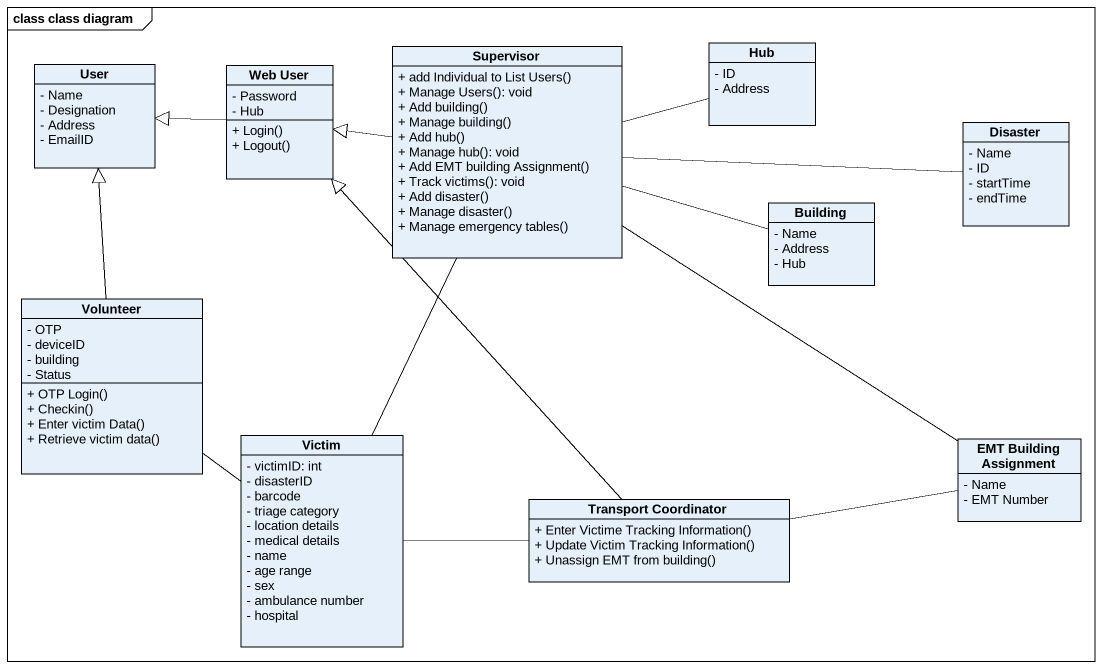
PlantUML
@startuml
mainframe class class diagram
hide circle
hide empty members
skinparam classAttributeIconSize 0
class User {
  - Name
  - Designation
  - Address
  - EmailID
}
class "Web User" as Web_User {
  - Password
  - Hub
  + Login()
  + Logout()
}
class Supervisor {
  + add Individual to List Users()
  + Manage Users(): void
  + Add building()
  + Manage building()
  + Add hub()
  + Manage hub(): void
  + Add EMT building Assignment()
  + Track victims(): void
  + Add disaster()
  + Manage disaster()
  + Manage emergency tables()
}
class Hub {
  - ID
  - Address
}
class Disaster {
  - Name
  - ID
  - startTime
  - endTime
}
class Building {
  - Name
  - Address
  - Hub
}
class Volunteer {
  - OTP
  - deviceID
  - building
  - Status
  + OTP Login()
  + Checkin()
  + Enter victim Data()
  + Retrieve victim data()
}
class Victim {
  - victimID: int
  - disasterID
  - barcode
  - triage category
  - location details
  - medical details
  - name
  - age range
  - sex
  - ambulance number
  - hospital
}
class "EMT Building Assignment" as EMT_Building_Assignment {
  - Name
  - EMT Number
}
class "Transport Coordinator" as Transport_Coordinator {
  + Enter Victime Tracking Information()
  + Update Victim Tracking Information()
  + Unassign EMT from building()
}
Web_User -left-|> User
Supervisor -left-|> Web_User
Supervisor -right- Hub
Supervisor -right- Disaster
Supervisor -right- Building
Supervisor -- EMT_Building_Assignment
Volunteer -up-|> User
Victim -up- Supervisor
Victim -up- Volunteer
Transport_Coordinator -up-|> Web_User
Transport_Coordinator -left- Victim
Transport_Coordinator -right- EMT_Building_Assignment
@enduml
